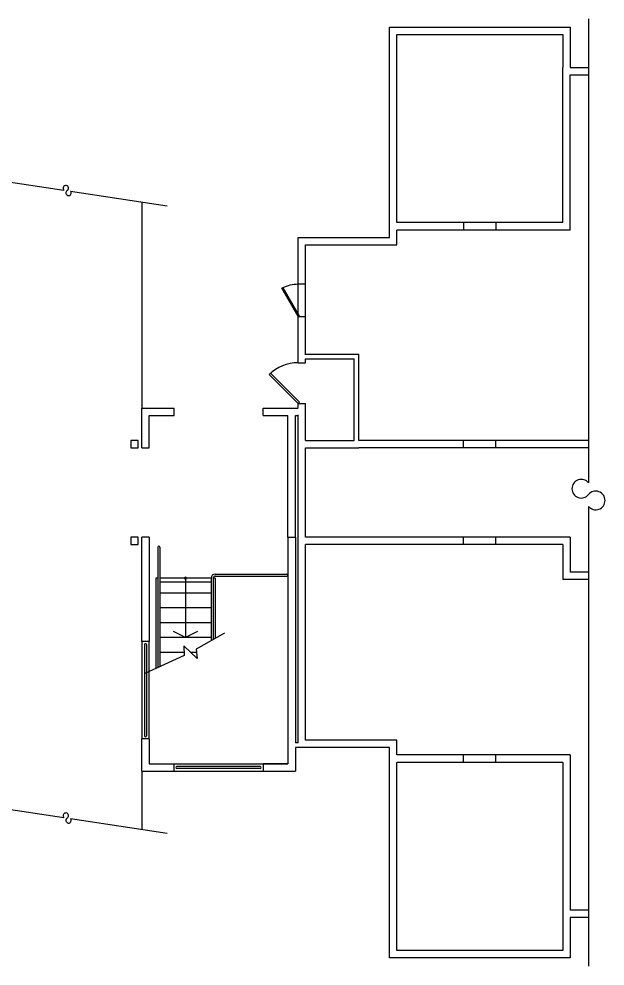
# Model space of a CAD drawing. Header units: inches. Extents: x -54 to 1704, y -58 to 644.
# Drawn here: x 1269 to 1704, y -58 to 644 of the extents above; entities that cross this region are included whole.
import ezdxf

# ---------------------------------------------------------------- set-up
doc = ezdxf.new("R2010")
doc.units = ezdxf.units.IN
doc.header["$LTSCALE"] = 10
doc.header["$MEASUREMENT"] = 0
for name, color, linetype in [('A-DOOR', 2, 'CONTINUOUS'), ('A-FLOR', 3, 'CONTINUOUS'), ('A-SITE', 3, 'CONTINUOUS'), ('A-WALL', 5, 'CONTINUOUS')]:
    doc.layers.add(name, color=color, linetype=linetype)

msp = doc.modelspace()

# ---------------------------------------------------------------- linework, layer by layer
at = {"layer": 'A-DOOR', "extrusion": (1.53892e-13, -0.000261203, -1)}
for p, q in [((1464.19, 444.35), (1465.05, 444.85)), ((1476.19, 423.56), (1464.19, 444.35)), ((1465.05, 444.85), (1477.05, 424.06)), ((1477.05, 424.06), (1476.19, 423.56))]:
    msp.add_line(p, q, dxfattribs=at)
at = {"layer": 'A-DOOR'}
for p, q in [((1454.88, 380.37), (1455.87, 381.33)), ((1476.25, 359), (1454.88, 380.37)), ((1455.87, 381.33), (1477.22, 359.97)), ((1477.22, 359.97), (1476.25, 359))]:
    msp.add_line(p, q, dxfattribs=at)
at = {"layer": 'A-DOOR', "extrusion": (1.53892e-13, -0.000261203, -1)}
msp.add_arc((-1476.24, 423.16, -0.11), 24.4, 62.71183, 89.87632, dxfattribs=at)
at = {"layer": 'A-DOOR'}
msp.add_arc((1476.12, 359.13), 30, 89.75611, 134.99999, dxfattribs=at)
at = {"layer": 'A-FLOR'}
for p, q in [((1372.25, 252.5), (1372.25, 163.21)), ((1373.75, 252.5), (1373.75, 163.89)), ((1414.75, 232.5), (1468, 232.5)), ((1372.25, 229.5), (1370.75, 229.5)), ((1370.75, 229.5), (1370.75, 162.53)), ((1411.75, 229.5), (1373.75, 229.5)), ((1411.75, 226.5), (1373.75, 226.5)), ((1392.75, 229.5), (1392.75, 185.5)), ((1411.75, 229.5), (1411.75, 183.03)), ((1414.75, 229.5), (1413.25, 229.5)), ((1413.25, 229.5), (1413.25, 183.89)), ((1414.75, 231), (1468, 231)), ((1414.75, 229.5), (1414.75, 184.74)), ((1411.75, 218.5), (1373.75, 218.5)), ((1411.75, 207.5), (1373.75, 207.5)), ((1411.75, 196.5), (1373.75, 196.5)), ((1392.75, 185.5), (1383.75, 189.89)), ((1401.75, 189.89), (1392.75, 185.5)), ((1411.75, 185.5), (1373.75, 185.5)), ((1421.76, 188.85), (1400.65, 176.89)), ((1362.25, 180.39), (1362.25, 112.61)), ((1363.75, 180.39), (1363.75, 112.61)), ((1391.53, 179.42), (1391.83, 172.19)), ((1401.48, 170.03), (1391.53, 179.42)), ((1400.65, 176.89), (1401.48, 170.03)), ((1391.83, 172.19), (1362.51, 158.91)), ((1391.98, 174.5), (1373.75, 174.5)), ((1401.19, 174.5), (1396.99, 174.5)), ((1448.14, 90), (1386.36, 90)), ((1448.14, 88.5), (1386.36, 88.5))]:
    msp.add_line(p, q, dxfattribs=at)
for centre, radius, start, end in [((1373, 252.5), 0.75, 360, 180), ((1414.75, 229.5), 3, 90, 180), ((1468, 231.75), 0.75, 270, 90), ((1392.75, 229.5), 0.75, 90, 270), ((1392.75, 229.5), 0.75, 270, 90), ((1414.75, 229.5), 1.5, 90, 180), ((1363, 180.39), 0.75, 360, 180), ((1363, 112.61), 0.75, 180, 360), ((1386.36, 89.25), 0.75, 90, 270), ((1448.14, 89.25), 0.75, 270, 90)]:
    msp.add_arc(centre, radius, start, end, dxfattribs=at)
at = {"layer": 'A-SITE'}
for p, q in [((1232.29, 527.73), (1302.51, 517.15)), ((1307.49, 516.4), (1379.23, 505.59)), ((1232.29, 62.68), (1302.51, 52.1)), ((1307.49, 51.35), (1379.23, 40.55))]:
    msp.add_line(p, q, dxfattribs=at)
at = {"layer": 'A-SITE', "extrusion": (0.000486528, 0.002907, 0.999996)}
for p, q in [((1360.32, 508.44), (1360.32, 355.5)), ((1360.25, 86.5), (1360.25, 43.4))]:
    msp.add_line(p, q, dxfattribs=at)
at = {"layer": 'A-SITE'}
for centre, start, end in [((1303.99, 518.51), 300.26121, 222.60315), ((1306.01, 515.04), 120.26121, 42.60315), ((1303.99, 53.46), 300.26121, 222.60315), ((1306.01, 49.99), 120.26121, 42.60315)]:
    msp.add_arc(centre, 2.01, start, end, dxfattribs=at)
at = {"layer": 'A-WALL'}
for p, q in [((1691.68, 644), (1691.68, 300.22)), ((1544, 638), (1678, 638)), ((1544, 482), (1544, 638)), ((1549.5, 493), (1549.5, 632.5)), ((1549.5, 632.5), (1672.5, 632.5)), ((1672.5, 632.5), (1672.5, 608)), ((1678, 638), (1678, 608)), ((1672.5, 493), (1672.5, 608)), ((1678, 608), (1691.68, 608)), ((1678, 487.5), (1678, 602.5)), ((1678, 602.5), (1691.68, 602.5)), ((1672.5, 493), (1549.5, 493)), ((1599, 493), (1599, 487.5)), ((1623, 493), (1623, 487.5)), ((1678, 487.5), (1549.5, 487.5)), ((1549.5, 476.5), (1549.5, 487.5)), ((1476.25, 395), (1476.25, 482)), ((1476.25, 482), (1544, 482)), ((1481.75, 395), (1481.75, 476.5)), ((1481.75, 476.5), (1549.5, 476.5)), ((1476.19, 447.56), (1481.75, 447.56)), ((1476.19, 423.56), (1481.75, 423.56)), ((1476.25, 389), (1476.25, 395.5)), ((1481.75, 395.5), (1521.25, 395.5)), ((1521.25, 331.5), (1521.25, 395.5)), ((1476.25, 389), (1481.75, 389)), ((1481.75, 389), (1481.75, 392)), ((1481.75, 392), (1517.75, 392)), ((1517.75, 331.5), (1517.75, 392)), ((1476.25, 356), (1476.25, 359)), ((1476.25, 359), (1481.75, 359)), ((1481.75, 331.5), (1481.75, 359)), ((1476.25, 326), (1476.25, 350.5)), ((1476.25, 326), (1476.25, 350)), ((1352.25, 331.5), (1352.25, 326)), ((1357.75, 331.5), (1352.25, 331.5)), ((1357.75, 326), (1357.75, 331.5)), ((1481.75, 331.5), (1517.75, 331.5)), ((1691.68, 331.5), (1521.25, 331.5)), ((1599, 326), (1599, 331.5)), ((1623, 326), (1623, 331.5)), ((1352.25, 326), (1357.75, 326)), ((1476.25, 107.5), (1476.25, 326)), ((1481.75, 326), (1521.25, 326)), ((1481.75, 260), (1481.75, 326)), ((1691.68, 326), (1521.25, 326)), ((1691.68, 282.71), (1691.68, -58)), ((1352.25, 260), (1352.25, 254.5)), ((1357.75, 260), (1352.25, 260)), ((1357.75, 254.5), (1357.75, 260)), ((1365.75, 260), (1360.25, 260)), ((1360.25, 182.5), (1360.25, 260)), ((1365.75, 260), (1365.75, 182.5)), ((1468.75, 260), (1474.25, 260)), ((1468.75, 260), (1468.75, 92)), ((1474.25, 260), (1474.25, 107.5)), ((1678, 260), (1481.75, 260)), ((1599, 254.5), (1599, 260)), ((1623, 254.5), (1623, 260)), ((1678, 260), (1678, 234)), ((1352.25, 254.5), (1357.75, 254.5)), ((1672.5, 254.5), (1481.75, 254.5)), ((1481.75, 109.5), (1481.75, 254.5)), ((1672.5, 254.5), (1672.5, 228.5)), ((1691.68, 234), (1678, 234)), ((1691.68, 228.5), (1672.5, 228.5)), ((1360.25, 182.5), (1360.25, 110.5)), ((1365.75, 182.5), (1360.25, 182.5)), ((1365.75, 110.5), (1365.75, 182.5)), ((1365.75, 110.5), (1360.25, 110.5)), ((1360.25, 86.5), (1360.25, 110.5)), ((1365.75, 110.5), (1365.75, 92)), ((1476.25, 107.5), (1474.25, 107.5)), ((1549.5, 109.5), (1481.75, 109.5)), ((1549.5, 98.5), (1549.5, 109.5)), ((1474.25, 104), (1474.25, 86.5)), ((1544, 104), (1474.25, 104)), ((1544, -52), (1544, 104)), ((1678, 98.5), (1549.5, 98.5)), ((1599, 93), (1599, 98.5)), ((1623, 93), (1623, 98.5)), ((1678, 98.5), (1678, -16.5)), ((1365.75, 92), (1384.25, 92)), ((1384.25, 86.5), (1384.25, 92)), ((1384.25, 92), (1450.25, 92)), ((1450.25, 92), (1450.25, 86.5)), ((1468.75, 92), (1450.25, 92)), ((1450.25, 92), (1468.75, 92)), ((1672.5, 93), (1549.5, 93)), ((1549.5, -46.5), (1549.5, 93)), ((1672.5, 93), (1672.5, -22)), ((1360.25, 86.5), (1384.25, 86.5)), ((1384.25, 86.5), (1450.25, 86.5)), ((1450.25, 86.5), (1474.25, 86.5)), ((1691.68, -16.5), (1678, -16.5)), ((1672.5, -22), (1672.5, -46.5)), ((1678, -22), (1678, -52)), ((1691.68, -22), (1678, -22)), ((1672.5, -46.5), (1549.5, -46.5)), ((1678, -52), (1544, -52))]:
    msp.add_line(p, q, dxfattribs=at)
at = {"layer": 'A-WALL', "extrusion": (-1.12624e-14, -9.81674e-05, 1)}
for p, q in [((1360.25, 326), (1360.25, 355.5)), ((1360.25, 355.5), (1384.25, 355.5)), ((1384.25, 350), (1384.25, 355.5)), ((1450.25, 355.5), (1476.25, 355.5)), ((1450.25, 350), (1450.25, 355.5)), ((1365.75, 350), (1384.25, 350)), ((1365.75, 326), (1365.75, 350)), ((1450.25, 350), (1468.75, 350)), ((1468.75, 260), (1468.75, 350)), ((1474.25, 350), (1476.25, 350)), ((1474.25, 260), (1474.25, 350)), ((1360.25, 326), (1365.75, 326))]:
    msp.add_line(p, q, dxfattribs=at)
at = {"layer": 'A-WALL'}
for centre, start, end in [((1686.33, 295.84), 39.27369, 320.72631), ((1697.03, 287.09), 219.27369, 140.72631)]:
    msp.add_arc(centre, 6.92, start, end, dxfattribs=at)

doc.saveas('drawing.dxf')
